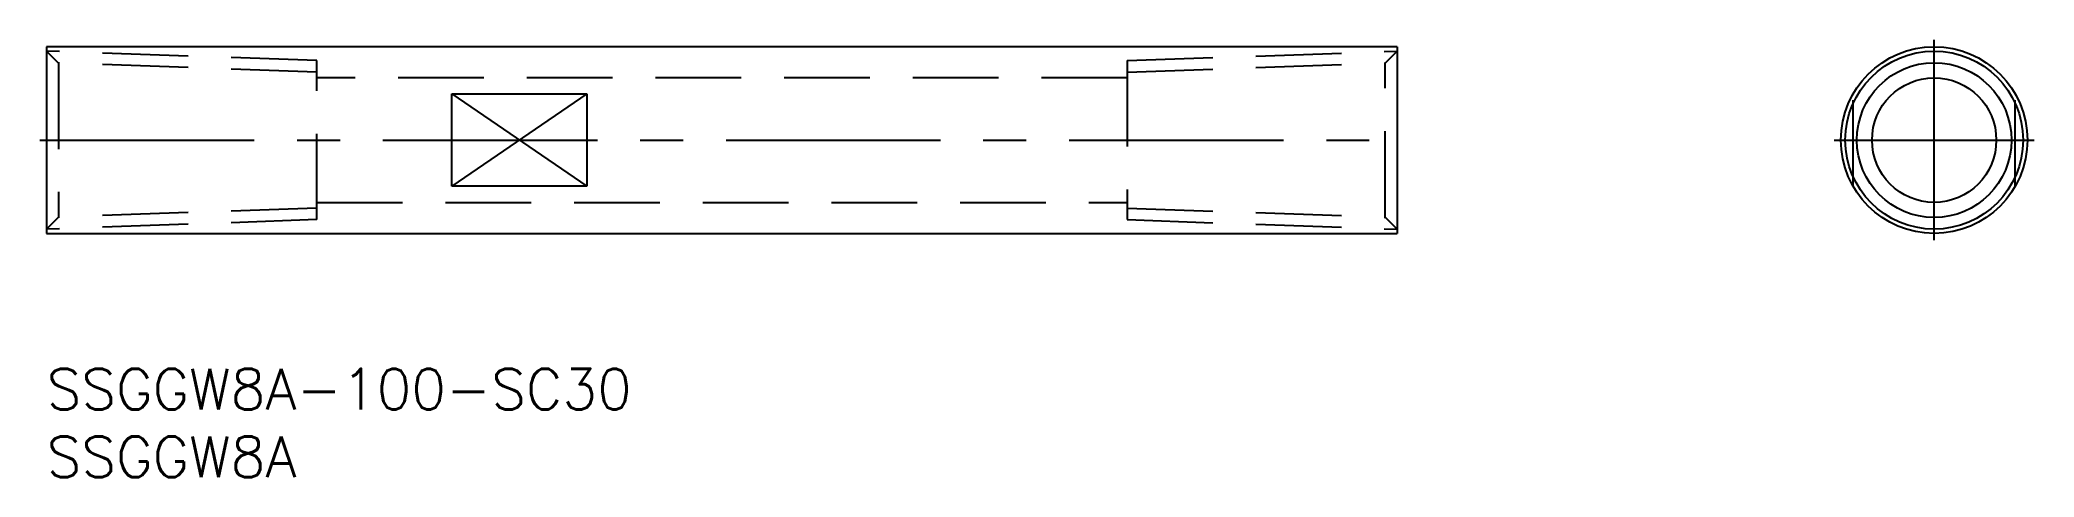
# Model space of a CAD drawing. Extents: x -1 to 147, y -8 to 24.
import ezdxf

# ---------------------------------------------------------------- set-up
doc = ezdxf.new("R2010")
doc.units = 0
doc.header["$LTSCALE"] = 0.5
doc.linetypes.add('CENTER', pattern=[50.8, 31.75, -6.35, 6.35, -6.35])
doc.linetypes.add('DASHED', pattern=[19.05, 12.7, -6.35])
for name, color, linetype in [('MSM_CENTER', 1, 'CENTER'), ('MSM_CONTINUOUS', 7, 'CONTINUOUS'), ('MSM_DASHED', 4, 'DASHED'), ('MSM_NARROW', 5, 'CONTINUOUS'), ('MSM_PART_NUMBER', 7, 'CONTINUOUS')]:
    doc.layers.add(name, color=color, linetype=linetype)
doc.styles.get("Standard").update_dxf_attribs({"font": 'txt.shx', "height": 3, "bigfont": 'bigfont.shx'})

# ---------------------------------------------------------------- blocks, each defined once
blk = doc.blocks.new('*U15')
at = {"layer": 'MSM_PART_NUMBER'}
blk.add_text('SSGGW8A-100-SC30', height=3, dxfattribs=at).set_placement((0, -3))
blk = doc.blocks.new('*U16')
at = {"layer": 'MSM_PART_NUMBER'}
blk.add_text('SSGGW8A', height=3, dxfattribs=at).set_placement((0, -8))

msp = doc.modelspace()

# ---------------------------------------------------------------- linework, layer by layer
at = {"layer": 'MSM_CENTER'}
for p, q in [((139.75, 9.5), (139.75, 24.3)), ((-0.5, 16.9), (100.5, 16.9)), ((132.35, 16.9), (147.15, 16.9))]:
    msp.add_line(p, q, dxfattribs=at)
at = {"layer": 'MSM_CONTINUOUS'}
for p, q in [((100, 23.8), (0, 23.8)), ((0, 23.8), (0, 10)), ((100, 23.8), (100, 10)), ((30, 13.49), (30, 20.31)), ((30, 20.31), (40, 20.31)), ((40, 20.31), (40, 13.49)), ((40, 13.49), (30, 13.49)), ((0, 10), (100, 10))]:
    msp.add_line(p, q, dxfattribs=at)
for radius in [6.9, 5.72, 4.6]:
    msp.add_circle((139.75, 16.9), radius, dxfattribs=at)
at = {"layer": 'MSM_DASHED'}
for p, q in [((0.89, 22.59), (0, 23.48)), ((20, 22.78), (0, 23.48)), ((0.89, 22.59), (0.89, 11.21)), ((20, 21.92), (0.89, 22.59)), ((20, 11.02), (20, 22.78)), ((80, 22.78), (100, 23.48)), ((80, 22.78), (80, 11.02)), ((80, 21.92), (99.11, 22.59)), ((99.11, 22.59), (100, 23.48)), ((99.11, 11.21), (99.11, 22.59)), ((80, 21.5), (20, 21.5)), ((133.75, 13.49), (133.75, 20.31)), ((145.75, 13.49), (145.75, 20.31)), ((20, 11.88), (0.89, 11.21)), ((20, 12.3), (80, 12.3)), ((80, 11.88), (99.11, 11.21)), ((0.89, 11.21), (0, 10.32)), ((20, 11.02), (0, 10.32)), ((80, 11.02), (100, 10.32)), ((99.11, 11.21), (100, 10.32))]:
    msp.add_line(p, q, dxfattribs=at)
at = {"layer": 'MSM_NARROW'}
for p, q in [((30, 20.31), (40, 13.49)), ((40, 20.31), (30, 13.49))]:
    msp.add_line(p, q, dxfattribs=at)
msp.add_circle((139.75, 16.9), 6.58, dxfattribs=at)

# ---------------------------------------------------------------- block references
at = {"layer": 'MSM_CONTINUOUS'}
for name in ['*U15', '*U16']:
    msp.add_blockref(name, (0, 0), dxfattribs=at)

doc.saveas('drawing.dxf')
